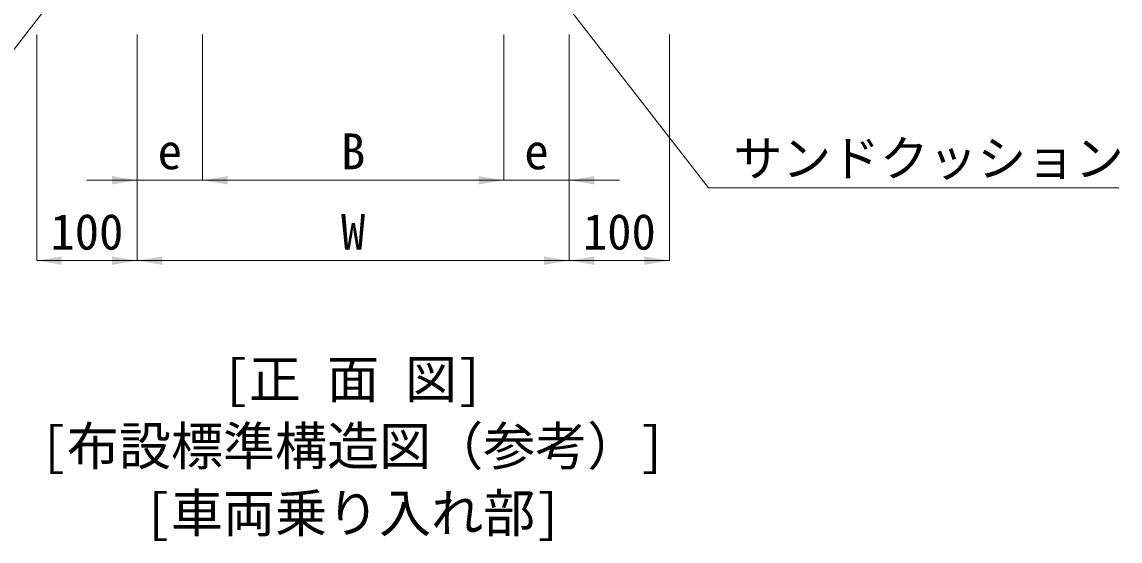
# Model space of a CAD drawing. Units: millimetres at full size, sheet at 1:25. Extents: x 14445 to 39803, y 612 to 10010.
# Drawn here: x 18237 to 19330, y 5302 to 5819 of the extents above; entities that cross this region are included whole.
import ezdxf
from ezdxf.enums import TextEntityAlignment as Align

# ---------------------------------------------------------------- set-up
doc = ezdxf.new("R2010")
doc.units = ezdxf.units.MM
doc.header["$LTSCALE"] = 25
doc.layers.add('寸法線', color=7, linetype='Continuous', lineweight=13)
doc.layers.add('引出線', color=4, linetype='Continuous', lineweight=13)
doc.layers.add('文字', color=7, linetype='Continuous')
doc.styles.add('ＭＳ ゴシック', font='')
doc.styles.get('ＭＳ ゴシック').set_extended_font_data('MS Gothic')

# ---------------------------------------------------------------- blocks, each defined once
blk = doc.blocks.new('filled_arrow')
at = {"color": 0, "linetype": 'Continuous', "lineweight": -2}
blk.add_solid([(7.5, 1.25), (0, 0), (7.5, -1.25)], dxfattribs=at)

msp = doc.modelspace()

# ---------------------------------------------------------------- linework, layer by layer
at = {"layer": '寸法線'}
for p, q in [((18251.37, 5806.17), (18251.37, 5581.17)), ((18351.37, 5806.17), (18351.37, 5661.17)), ((18351.37, 5806.17), (18351.37, 5581.17)), ((18351.37, 5806.17), (18351.37, 5581.17)), ((18416.37, 5806.17), (18416.37, 5661.17)), ((18416.37, 5806.17), (18416.37, 5661.17)), ((18716.37, 5806.17), (18716.37, 5661.17)), ((18716.37, 5806.17), (18716.37, 5661.17)), ((18781.37, 5806.17), (18781.37, 5661.17)), ((18781.37, 5806.17), (18781.37, 5581.17)), ((18781.37, 5806.17), (18781.37, 5581.17)), ((18881.37, 5806.17), (18881.37, 5581.17)), ((18301.37, 5661.17), (18466.37, 5661.17)), ((18416.37, 5661.17), (18716.37, 5661.17)), ((18666.37, 5661.17), (18831.37, 5661.17)), ((18351.37, 5581.17), (18251.37, 5581.17)), ((18351.37, 5581.17), (18781.37, 5581.17)), ((18781.37, 5581.17), (18881.37, 5581.17))]:
    msp.add_line(p, q, dxfattribs=at)
at = {"layer": '引出線'}
for points in [[(18356.37, 5956.17), (18212.7, 5771.02), (18118.42, 5771.02)], [(18704.55, 5931.17), (18920.04, 5653.47), (19328.6, 5653.47)]]:
    msp.add_lwpolyline(points, dxfattribs=at)

# ---------------------------------------------------------------- block references
at = {"layer": '寸法線', "xscale": 3.33, "yscale": 3.33, "rotation": 180}
for p in [(18351.37, 5661.17), (18716.37, 5661.17), (18716.37, 5661.17), (18351.37, 5581.17), (18781.37, 5581.17), (18881.37, 5581.17)]:
    msp.add_blockref('filled_arrow', p, dxfattribs=at)
at = {"layer": '寸法線', "xscale": 3.33, "yscale": 3.33}
for p in [(18416.37, 5661.17), (18416.37, 5661.17), (18781.37, 5661.17), (18251.37, 5581.17), (18351.37, 5581.17), (18781.37, 5581.17)]:
    msp.add_blockref('filled_arrow', p, dxfattribs=at)

# ---------------------------------------------------------------- texts
at = {"layer": '寸法線', "style": 'ＭＳ ゴシック'}
for s, p in [('B', (18566.37, 5689.92)), ('e', (18383.87, 5689.92)), ('e', (18748.87, 5689.92)), ('100', (18301.37, 5609.92)), ('W', (18566.37, 5609.92)), ('100', (18831.37, 5609.92))]:
    msp.add_text(s, height=35.6, dxfattribs=at).set_placement(p, align=Align.MIDDLE_CENTER)
at = {"layer": '引出線', "style": 'ＭＳ ゴシック'}
msp.add_text('サンドクッション', height=35.6, dxfattribs=at).set_placement((18945.04, 5700.75), align=Align.TOP_LEFT)
at = {"layer": '文字', "style": 'ＭＳ ゴシック'}
for s, p in [('[正 面 図]', (18436.87, 5482.29)), ('[布設標準構造図（参考）]', (18255.57, 5415.62)), ('[車両乗り入れ部]', (18359.17, 5348.95))]:
    msp.add_text(s, height=37.98, dxfattribs=at).set_placement(p, align=Align.TOP_LEFT)

doc.saveas('drawing.dxf')
